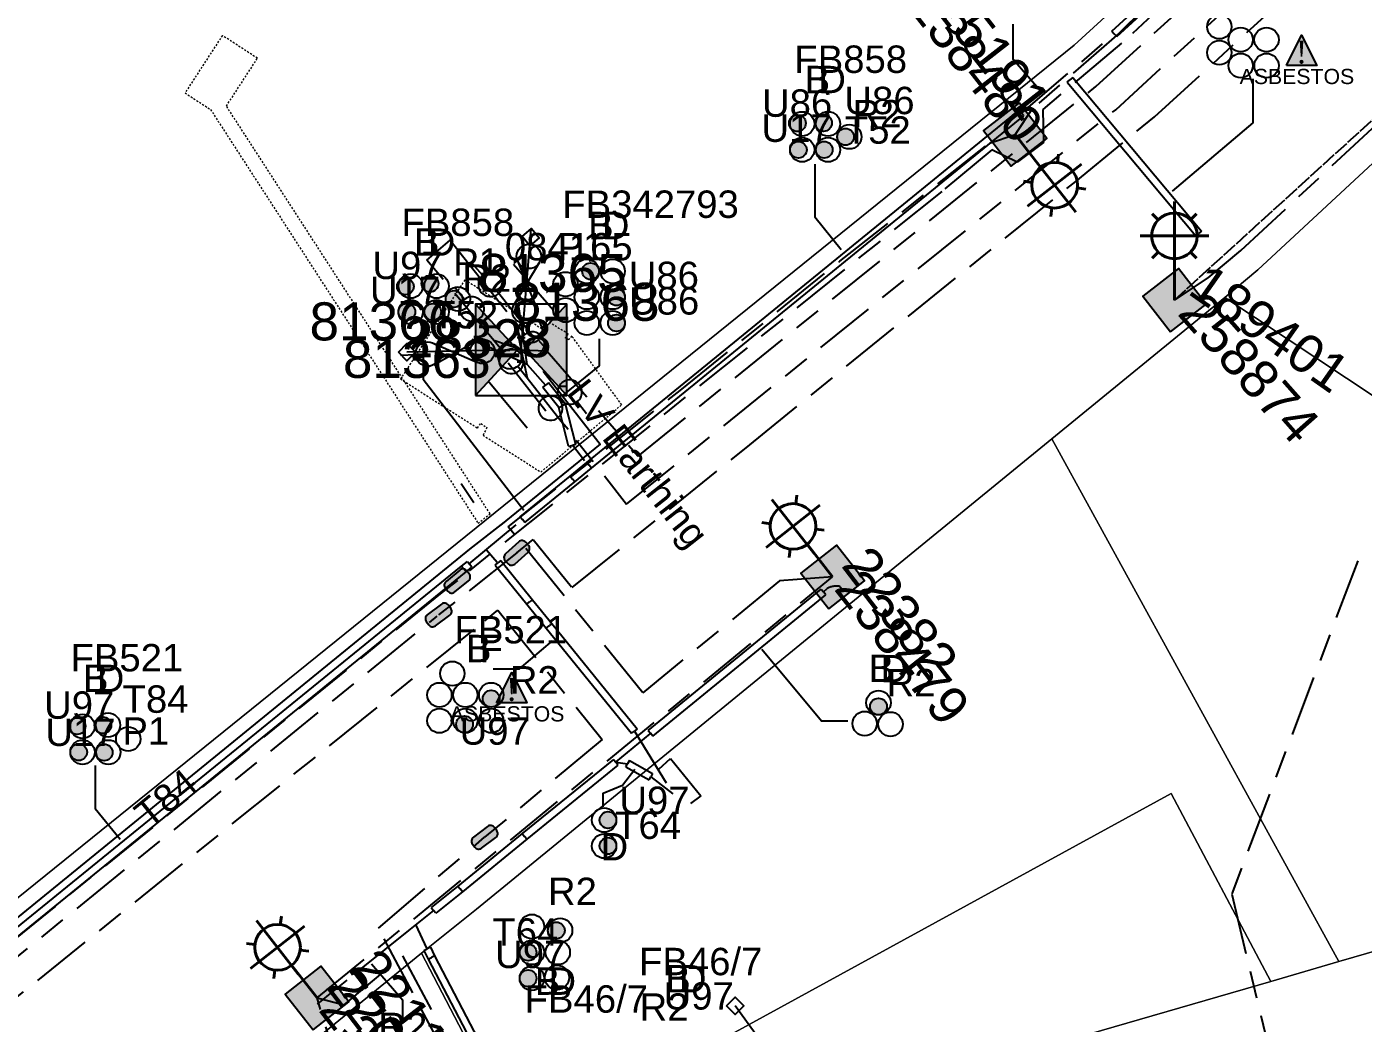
# Model space of a CAD drawing. Header units: metres. Extents: x 314728 to 315901, y 6265229 to 6266735.
# Drawn here: x 315284 to 315371.8, y 6265789.6 to 6265855 of the extents above; entities that cross this region are included whole.
import ezdxf
from ezdxf.enums import TextEntityAlignment as Align

# ---------------------------------------------------------------- set-up
doc = ezdxf.new("R2010")
doc.units = ezdxf.units.M
for name, pattern in [('Cable Exist OH', [1, 1, 0]), ('Cable Exist UG', [8.2, 4, -1.2, 1.8, -1.2]), ('HIDDEN', [0.375, 0.25, -0.125]), ('HIDDEN2', [0.1875, 0.125, -0.0625])]:
    doc.linetypes.add(name, pattern=pattern)
doc.layers.get('0').update_dxf_attribs({"color": 6})
for name, color, linetype, lineweight in [('Cadastre Land Parcels_SP_EXT', 250, 'Continuous', 5), ('Cadastre Other Property_SP_EXT', 250, 'HIDDEN', 5), ('Cadastre Roads_SP_EXT', 250, 'Continuous', 5)]:
    doc.layers.add(name, color=color, linetype=linetype, lineweight=lineweight)
for name, color, linetype in [('Duct_SP_EXT', 7, 'Continuous'), ('Equip_HV_EXT', 7, 'Continuous'), ('Equip_LV_EXT', 7, 'Continuous'), ('Equip_SP_SL_EXT', 7, 'Continuous'), ('Mains_HV_EXT', 7, 'Continuous'), ('Mains_LV_EXT', 7, 'Continuous'), ('Mains_SL_EXT', 7, 'Continuous'), ('Services_SP_EXT', 7, 'Continuous'), ('Sub_SP_EXT', 7, 'Continuous'), ('SupportsUG_SP_LV_SL_EXT', 7, 'Continuous'), ('Trench_SP_EXT', 7, 'Continuous')]:
    doc.layers.add(name, color=color, linetype=linetype)
doc.styles.add('COLUMN_LABEL', font='arial.ttf')
doc.styles.add('iecARIAL', font='arial.ttf', dxfattribs={"height": 2})
doc.styles.add('iecNAME', font='times.ttf')
doc.styles.add('POLE_LABEL', font='arial.ttf')
doc.styles.get("Standard").update_dxf_attribs({"font": 'arial.ttf'})
doc.styles.add('SWITCH_LABEL', font='arial.ttf', dxfattribs={"height": 2.5})
doc.linetypes.add('Cable E UG', pattern='A,6,-0.5,["E",Standard,S=1.7,R=0,X=0.5,Y=-1],-2.9', length=9.4)

# ---------------------------------------------------------------- blocks, each defined once
blk = doc.blocks.new('*U146')
h = blk.add_hatch(color=256)
h.dxf.hatch_style = 1
h.paths.add_polyline_path([(3, 3), (0.24, 0), (3, -3)])
h.paths.add_polyline_path([(-3, -3), (-0.24, 0), (-3, 3)])
h.paths.add_polyline_path([(4.897, -3.681), (6.91, -3.681), (6.91, -3.371), (4.897, -3.371)], flags=9)
h.paths.add_polyline_path([(4.897, -3.481), (6.429, -3.481), (6.429, -3.17), (4.897, -3.17)], flags=9)
h.paths.add_polyline_path([(4.897, -3.281), (6.15, -3.281), (6.15, -2.971), (4.897, -2.971)], flags=9)
h.paths.add_polyline_path([(4.897, -3.081), (5.979, -3.081), (5.979, -2.771), (4.897, -2.771)], flags=9)
h.paths.add_polyline_path([(4.884, -2.946), (7.684, -2.946), (7.684, -2.557), (4.884, -2.557)], flags=9)
h.paths.add_polyline_path([(4.899, -2.676), (6.132, -2.676), (6.132, -2.376), (4.899, -2.376)], flags=9)
h.paths.add_polyline_path([(4.897, -2.481), (5.901, -2.481), (5.901, -2.171), (4.897, -2.171)], flags=9)
h.paths.add_polyline_path([(4.884, -2.346), (8.259, -2.346), (8.259, -1.957), (4.884, -1.957)], flags=9)
h.paths.add_polyline_path([(4.885, -2.145), (7.264, -2.145), (7.264, -1.762), (4.885, -1.762)], flags=9)
h.paths.add_polyline_path([(4.884, -1.946), (7.079, -1.946), (7.079, -1.557), (4.884, -1.557)], flags=9)
h.paths.add_polyline_path([(4.884, -1.746), (6.613, -1.746), (6.613, -1.357), (4.884, -1.357)], flags=9)
h.paths.add_polyline_path([(4.897, -1.481), (6.91, -1.481), (6.91, -1.17), (4.897, -1.17)], flags=9)
h.paths.add_polyline_path([(4.884, -1.346), (8.135, -1.346), (8.135, -0.957), (4.884, -0.957)], flags=9)
h.paths.add_polyline_path([(4.884, -1.146), (6.722, -1.146), (6.722, -0.757), (4.884, -0.757)], flags=9)
h.paths.add_polyline_path([(4.884, -0.946), (8.631, -0.946), (8.631, -0.557), (4.884, -0.557)], flags=9)
h.paths.add_polyline_path([(4.884, -0.746), (7.079, -0.746), (7.079, -0.357), (4.884, -0.357)], flags=9)
h.paths.add_polyline_path([(3.82, -0.113), (26.791, -0.113), (26.791, 4.742), (3.82, 4.742)], flags=9)
h = blk.add_hatch()
h.set_pattern_fill('ANGLE', color=256)
h.set_pattern_definition([(0, (0, 0), (0, 6.985), [5.08, -1.905]), (90, (0, 0), (-6.985, 4e-16), [5.08, -1.905])])
h.paths.add_polyline_path([(3, -3), (3, 3), (0.24, 0)])
h.paths.add_polyline_path([(4.897, -3.681), (6.91, -3.681), (6.91, -3.371), (4.897, -3.371)], flags=9)
h.paths.add_polyline_path([(4.897, -3.481), (6.429, -3.481), (6.429, -3.17), (4.897, -3.17)], flags=9)
h.paths.add_polyline_path([(4.897, -3.281), (6.15, -3.281), (6.15, -2.971), (4.897, -2.971)], flags=9)
h.paths.add_polyline_path([(4.897, -3.081), (5.979, -3.081), (5.979, -2.771), (4.897, -2.771)], flags=9)
h.paths.add_polyline_path([(4.884, -2.946), (7.684, -2.946), (7.684, -2.557), (4.884, -2.557)], flags=9)
h.paths.add_polyline_path([(4.899, -2.676), (6.132, -2.676), (6.132, -2.376), (4.899, -2.376)], flags=9)
h.paths.add_polyline_path([(4.897, -2.481), (5.901, -2.481), (5.901, -2.171), (4.897, -2.171)], flags=9)
h.paths.add_polyline_path([(4.884, -2.346), (8.259, -2.346), (8.259, -1.957), (4.884, -1.957)], flags=9)
h.paths.add_polyline_path([(4.885, -2.145), (7.264, -2.145), (7.264, -1.762), (4.885, -1.762)], flags=9)
h.paths.add_polyline_path([(4.884, -1.946), (7.079, -1.946), (7.079, -1.557), (4.884, -1.557)], flags=9)
h.paths.add_polyline_path([(4.884, -1.746), (6.613, -1.746), (6.613, -1.357), (4.884, -1.357)], flags=9)
h.paths.add_polyline_path([(4.897, -1.481), (6.91, -1.481), (6.91, -1.17), (4.897, -1.17)], flags=9)
h.paths.add_polyline_path([(4.884, -1.346), (8.135, -1.346), (8.135, -0.957), (4.884, -0.957)], flags=9)
h.paths.add_polyline_path([(4.884, -1.146), (6.722, -1.146), (6.722, -0.757), (4.884, -0.757)], flags=9)
h.paths.add_polyline_path([(4.884, -0.946), (8.631, -0.946), (8.631, -0.557), (4.884, -0.557)], flags=9)
h.paths.add_polyline_path([(4.884, -0.746), (7.079, -0.746), (7.079, -0.357), (4.884, -0.357)], flags=9)
h.paths.add_polyline_path([(3.82, -0.113), (26.791, -0.113), (26.791, 4.742), (3.82, 4.742)], flags=9)
h = blk.add_hatch(color=256)
h.dxf.hatch_style = 1
h.paths.add_polyline_path([(0.24, 0), (3, -3), (3, 3)])
h.paths.add_polyline_path([(3.82, -0.113), (26.791, -0.113), (26.791, 4.742), (3.82, 4.742)], flags=9)
at = {"color": 7}
for p, q in [((-0.272, 0.805), (0.272, 0.805)), ((0, 0.805), (0, -0.805)), ((-0.269, -0.805), (0.269, -0.805))]:
    blk.add_line(p, q, dxfattribs=at)
blk.add_line((1.92, -2.256), (1.92, -2.256, 0))
for points in [[(-3, -3), (-0.24, 0), (-3, 3)], [(-3, -3), (3, -3), (3, 3), (-3, 3)], [(3, 3), (0.24, 0), (3, -3)]]:
    blk.add_lwpolyline(points, close=True)
for tag, height, flags, p in [('ASSET_NUM', 2.5, 8, (4.635, 2.641)), ('STREET_CODE', 0.2, 9, (4.949, -0.526)), ('CONSTRUCTED_VOLTAGE', 0.2, 9, (4.949, -0.726)), ('NO_PHASES', 0.2, 9, (4.949, -0.926)), ('OPERATING_VOLTAGE', 0.2, 9, (4.949, -1.126)), ('ORIENTATION', 0.2, 9, (4.949, -1.326)), ('OWNED_BY', 0.2, 9, (4.949, -1.526)), ('OPERATED_BY', 0.2, 9, (4.949, -1.726)), ('SECONDARY_VOLTAGE', 0.2, 9, (4.949, -2.126)), ('STATE', 0.2, 9, (4.949, -2.326)), ('SUBSTATION_TYPE', 0.2, 9, (4.949, -2.726)), ('MAINTAINED_BY', 0.2, 9, (4.949, -1.926)), ('PARENT', 0.2, 9, (4.949, -2.526)), ('STREETNAME', 0.2, 9, (4.949, -3.526)), ('USAGE', 0.2, 9, (4.949, -2.926)), ('LEGEND', 0.2, 9, (4.949, -3.126)), ('LOCATION', 0.2, 9, (4.949, -3.326)), ('Z', 0.2, 1, (4.949, -4.126)), ('SUBURB', 0.2, 9, (4.949, -3.726)), ('NOTES', 0.2, 9, (4.949, -3.926))]:
    blk.add_attdef(tag, text='', height=height, dxfattribs=dict(flags=flags)).set_placement(p, align=Align.MIDDLE_LEFT)
blk = doc.blocks.new('COLUMN_EXT')
blk.add_hatch(color=256).paths.add_polyline_path([(-1.485, 1.485), (-1.485, -1.485), (1.485, -1.485), (1.485, 1.485)])
blk.add_lwpolyline([(-1.485, -1.485), (1.485, -1.485), (1.485, 1.485), (-1.485, 1.485)], close=True)
for tag, height, style, flags, p in [('ASSET_NUM', 2.5, 'COLUMN_LABEL', 8, (2, 2)), ('STRUCTURE_PLANT_NUMBER', 0.2, 'POLE_LABEL', 9, (1.813, 0.031)), ('STREET_CODE', 0.2, 'COLUMN_LABEL', 9, (1.813, -0.2))]:
    blk.add_attdef(tag, text='', height=height, dxfattribs=dict(style=style, flags=flags)).set_placement(p, align=Align.MIDDLE_LEFT)
at = {"flags": 9}
for tag, p in [('OWNED_BY', (1.813, -0.6)), ('STATE', (1.813, -0.8)), ('COLUMN_TYPE', (1.813, -0.4)), ('STREETNAME', (1.813, -1.6)), ('SUBURB', (1.813, -1.8)), ('USAGE', (1.813, -1)), ('LEGEND', (1.813, -1.2)), ('LOCATION', (1.813, -1.4)), ('NOTES', (1.813, -2))]:
    blk.add_attdef(tag, text='', height=0.2, dxfattribs=at).set_placement(p, align=Align.MIDDLE_LEFT)
at = {"flags": 1}
blk.add_attdef('Z', (1.813, -2.351), '', height=0.2, dxfattribs=at)
blk = doc.blocks.new('DUCT_EXT')
blk.add_circle((0, 0.8), 0.8)
at = {"flags": 1}
blk.add_attdef('Z', (0, 0), '', height=0.2, dxfattribs=at)
at = {"flags": 9}
for tag, p in [('DUCT_CODE', (0, 0)), ('XSECT_TYPE', (0, -0.2)), ('STATE', (0, -0.6)), ('FB_REFERENCE', (0, -0.4)), ('NOTES', (0, -0.8))]:
    blk.add_attdef(tag, text='', height=0.2, dxfattribs=at).set_placement(p, align=Align.MIDDLE_LEFT)
blk = doc.blocks.new('SL_LANTERN_EXT')
at = {"lineweight": 40}
for p, q in [((0, 1.968), (0, 6.468)), ((-1.459, 5.676), (-1.061, 5.278)), ((1.458, 5.676), (1.06, 5.278)), ((-2.25, 4.218), (2.25, 4.218)), ((-1.459, 2.759), (-1.061, 3.157)), ((0, 0), (0, 2.721)), ((1.458, 2.759), (1.06, 3.157))]:
    blk.add_line(p, q, dxfattribs=at)
blk.add_circle((0, 4.218), 1.5, dxfattribs=at)
at = {"style": 'iecARIAL', "flags": 8}
blk.add_attdef('ASSET_NUM', (1.5, 1.5), '', height=2.5, dxfattribs=at)
for tag, p, height, flags in [('CONSTRUCTED_VOLTAGE', (0.981, -0.653), 0.2, 9), ('CONTROL_TYPE', (0.981, -0.853), 0.2, 9), ('LANTERN_PURPOSE', (0.981, -1.053), 0.2, 9), ('LNUMBER', (2.181, -3.253), 2.5, 8), ('OPERATING_VOLTAGE', (0.981, -1.653), 0.2, 9), ('ORIENTATION', (0.981, -1.853), 0.2, 9), ('LANTERN_TYPE', (0.981, -1.253), 0.2, 9), ('NO_PHASES', (0.981, -1.453), 0.2, 9), ('OWNED_BY', (0.981, -2.053), 0.2, 9), ('STATE', (0.981, -2.253), 0.2, 9), ('CEXIST', (0.981, -2.653), 0.2, 9), ('USAGE', (0.981, -2.453), 0.2, 9), ('CNEW', (0.981, -2.853), 0.2, 9), ('CNUMBER', (0.981, -3.053), 0.2, 9), ('CREMOVE', (0.981, -3.253), 0.2, 9), ('CREPLACE', (0.981, -3.453), 0.2, 9), ('LKINGHEIGHT', (0.981, -3.653), 0.2, 9), ('LBRACKET', (0.981, -3.853), 0.2, 9), ('LBRACKETVOCAB', (0.981, -4.053), 0.2, 9), ('LCATEGORY', (0.981, -4.253), 0.2, 9), ('LCHARGE1', (0.981, -4.453), 0.2, 9), ('LCHARGE1PERCENT', (0.981, -4.653), 0.2, 9), ('LCHARGE2', (0.981, -4.853), 0.2, 9), ('LCHARGE2PERCENT', (0.981, -5.053), 0.2, 9), ('LCHARGE3', (0.981, -5.253), 0.2, 9), ('LCHARGE3PERCENT', (0.981, -5.453), 0.2, 9), ('LEXIST', (0.981, -5.653), 0.2, 9), ('LLAMP', (0.981, -5.853), 0.2, 9), ('LLAMPVOCAB', (0.981, -6.053), 0.2, 9), ('LMAST', (0.981, -6.253), 0.2, 9), ('LMASTVOCAB', (0.981, -6.453), 0.2, 9), ('LNEW', (0.981, -6.653), 0.2, 9), ('LANTNUMBER', (0.981, -6.853), 0.2, 9), ('LOUTREACH', (0.981, -7.253), 0.2, 9), ('LOUTREACHVOCAB', (0.981, -7.453), 0.2, 9), ('LRATECODE', (0.981, -7.653), 0.2, 9), ('LREMOVE', (0.981, -7.853), 0.2, 9), ('LREPLACE', (0.981, -8.053), 0.2, 9), ('LTYPE', (0.981, -8.253), 0.2, 9), ('LTYPEVOCAB', (0.981, -8.453), 0.2, 9), ('LEGEND', (0.981, -8.653), 0.2, 9), ('LOCATION', (0.981, -8.853), 0.2, 9), ('STREETNAME', (0.981, -9.253), 0.2, 9), ('SUBURB', (0.981, -9.453), 0.2, 1), ('NOTES', (0.981, -9.053), 0.2, 9)]:
    blk.add_attdef(tag, p, '', height=height, dxfattribs=dict(flags=flags))
blk = doc.blocks.new('CCP_EXT')
at = {"flags": 9}
for tag, p in [('STATE', (0, -1.8)), ('USAGE', (0, -1.2)), ('LEGEND', (0, -1.4)), ('LIFE_SUPPORT', (0, -1.6)), ('NOTES', (0, -2))]:
    blk.add_attdef(tag, text='', height=0.2, dxfattribs=at).set_placement(p, align=Align.MIDDLE_LEFT)
blk.add_wipeout([(0, 0.566), (0.566, 0), (0, -0.566), (-0.566, 0)])
blk.add_lwpolyline([(-0.566, 0), (0, 0.566), (0.566, 0), (0, -0.566), (-0.566, 0)])
at = {"flags": 1}
blk.add_attdef('Z', (0, 0), '', height=0.2, dxfattribs=at)
at = {"flags": 9}
for tag, p in [('CCP_TYPE', (0, 0)), ('OPERATING_VOLTAGE', (0, -0.6)), ('ORIENTATION', (0, -0.8)), ('CONSTRUCTED_VOLTAGE', (0, -0.2)), ('NO_PHASES', (0, -0.4)), ('OWNED_BY', (0, -1))]:
    blk.add_attdef(tag, text='', height=0.2, dxfattribs=at).set_placement(p, align=Align.MIDDLE_LEFT)
blk = doc.blocks.new('HV_STJ_EXT')
h = blk.add_hatch(color=256)
edge = h.paths.add_edge_path()
edge.add_ellipse((-0.586, 0.131), major_axis=(0.226, 0.226), ratio=1, start_angle=44.99996, end_angle=135)
edge.add_line((-0.906, 0.131), (-0.906, -0.131))
edge.add_ellipse((-0.586, -0.131), major_axis=(0.226, 0.226), ratio=1, start_angle=134.99996, end_angle=225)
edge.add_line((-0.586, -0.451), (0.586, -0.451))
edge.add_ellipse((0.586, -0.131), major_axis=(-0.226, 0.226), ratio=1, start_angle=134.99996, end_angle=225)
edge.add_line((0.906, -0.131), (0.906, 0.131))
edge.add_ellipse((0.586, 0.131), major_axis=(-0.226, 0.226), ratio=1, start_angle=224.99996, end_angle=315)
edge.add_line((0.586, 0.451), (-0.586, 0.451))
blk.add_lwpolyline([(-0.906, 0.131), (-0.906, -0.131, 0.414214), (-0.586, -0.451), (0.586, -0.451, 0.414214), (0.906, -0.131), (0.906, 0.131, 0.414214), (0.586, 0.451), (-0.586, 0.451, 0.414214)], format="xyb", close=True)
for tag, flags, p in [('ORIENTATION', 9, (1.5, 0)), ('Z', 1, (1.5, -0.8)), ('USAGE', 9, (1.5, -0.2)), ('LEGEND', 9, (1.5, -0.4)), ('NOTES', 9, (1.5, -0.6))]:
    blk.add_attdef(tag, text='', height=0.2, dxfattribs=dict(flags=flags)).set_placement(p, align=Align.MIDDLE_LEFT)
blk = doc.blocks.new('LV_STJ_EXT')
h = blk.add_hatch(color=256)
edge = h.paths.add_edge_path()
edge.add_ellipse((-0.586, 0.131), major_axis=(0.226, 0.226), ratio=1, start_angle=44.99996, end_angle=135)
edge.add_line((-0.906, 0.131), (-0.906, -0.131))
edge.add_ellipse((-0.586, -0.131), major_axis=(0.226, 0.226), ratio=1, start_angle=134.99996, end_angle=225)
edge.add_line((-0.586, -0.451), (0.586, -0.451))
edge.add_ellipse((0.586, -0.131), major_axis=(-0.226, 0.226), ratio=1, start_angle=134.99996, end_angle=225)
edge.add_line((0.906, -0.131), (0.906, 0.131))
edge.add_ellipse((0.586, 0.131), major_axis=(-0.226, 0.226), ratio=1, start_angle=224.99996, end_angle=315)
edge.add_line((0.586, 0.451), (-0.586, 0.451))
blk.add_lwpolyline([(-0.906, 0.131), (-0.906, -0.131, 0.414214), (-0.586, -0.451), (0.586, -0.451, 0.414214), (0.906, -0.131), (0.906, 0.131, 0.414214), (0.586, 0.451), (-0.586, 0.451, 0.414214)], format="xyb", close=True)
at = {"flags": 1}
blk.add_attdef('Z', (0, 0), '', height=0.2, dxfattribs=at)
at = {"flags": 9}
for tag, p in [('ORIENTATION', (0, 0)), ('USAGE', (0, -0.2)), ('LEGEND', (0, -0.4)), ('NOTES', (0, -0.6))]:
    blk.add_attdef(tag, text='', height=0.2, dxfattribs=at).set_placement(p, align=Align.MIDDLE_LEFT)
blk = doc.blocks.new('WARNING_FEATURE_EXT')
h = blk.add_hatch(color=2)
h.dxf.hatch_style = 1
h.paths.add_polyline_path([(0.001, 1.995), (-0.994, -0.001), (0.997, -0.001)])
at = {"color": 18, "true_color": 0x000000}
blk.add_lwpolyline([(-0.994, -0.001), (0.001, 1.995), (0.997, -0.001)], close=True, dxfattribs=at)
at = {"color": 18, "true_color": 0x000000, "insert": (0.001, 0.872), "char_height": 1.5, "attachment_point": 5, "line_spacing_factor": 1.5, "style": 'iecNAME'}
blk.add_mtext_dynamic_manual_height_columns('!', width=1.5, gutter_width=4, heights=[0], dxfattribs=at)
at = {"color": 2, "flags": 1}
for tag, p in [('STATE', (1.191, 2.008)), ('HAZMAT_ID', (1.191, 0.723))]:
    blk.add_attdef(tag, p, '', height=0.8, dxfattribs=at)
at = {"color": 2}
blk.add_attdef('WARNING_TYPE', text='', height=1, dxfattribs=at).set_placement((-4.067, -1.217), (4.875, -1.217), align=Align.ALIGNED)
at = {"color": 2, "flags": 1}
blk.add_attdef('WARNING_DESC', text='', height=0.8, dxfattribs=at).set_placement((1.191, -0.562), align=Align.MIDDLE_CENTER)
blk = doc.blocks.new('LV_UG_DFUSE_CLOSED_EXT')
for points in [[(1, 0), (0, 0)], [(5.04, 0.726), (2.156, -0.717)], [(5.049, -0.707), (2.156, 0.717)], [(6.2, 0.013), (7.2, 0.013)]]:
    blk.add_lwpolyline(points)
for centre in [(1.8, 0), (5.4, 0.011)]:
    blk.add_circle(centre, 0.8)
at = {"flags": 9}
for tag, p in [('ACTUAL_STATUS', (0, 0)), ('OPERATING_VOLTAGE', (0, -0.6)), ('ORIENTATION', (0, -0.8)), ('CONSTRUCTED_VOLTAGE', (0, -0.2)), ('NO_PHASES', (0, -0.4)), ('STATE', (0, -1)), ('SWITCH_TYPE', (0, -1.2)), ('USAGE', (0, -1.4)), ('NOTES', (0, -1.6))]:
    blk.add_attdef(tag, text='', height=0.2, dxfattribs=at).set_placement(p, align=Align.MIDDLE_LEFT)
at = {"flags": 1}
blk.add_attdef('Z', (0, 0), '', height=0.2, dxfattribs=at)
blk = doc.blocks.new('SWG_HOLEC_SU_EXT')
blk.add_line((1.8, -2), (5.8, -2))
for points in [[(1, 0), (0, 0)], [(6.6, 0), (7.6, 0)]]:
    blk.add_lwpolyline(points)
for points in [[(1.8, -0.8, 1), (1.8, 0.8, 1)], [(5.8, -0.8, 1), (5.8, 0.8, 1)]]:
    blk.add_lwpolyline(points, format="xyb", close=True)
at = {"style": 'SWITCH_LABEL', "flags": 8}
blk.add_attdef('ASSET_NUM', text='', height=2.5, rotation=179.95437, dxfattribs=at).set_placement((-2.4, 0), align=Align.MIDDLE_LEFT)
at = {"flags": 1}
blk.add_attdef('Z', (0, 0), '', height=0.2, dxfattribs=at)
at = {"flags": 9}
for tag, p in [('ACTUAL_STATUS', (0, -0.4)), ('CONSTRUCTED_VOLTAGE', (0, -0.6)), ('NO_PHASES', (0, -0.8)), ('OPERATING_VOLTAGE', (0, -1)), ('ORIENTATION', (0, -1.2)), ('OWNED_BY', (0, -1.4)), ('STATE', (0, -1.8)), ('PARENT', (0, -1.6)), ('SWITCH_TYPE', (0, -2)), ('STREETNAME', (0, -2.6)), ('USAGE', (0, -2.2)), ('LOCATION', (0, -2.4)), ('SUBURB', (0, -2.8)), ('NOTES', (0, -3))]:
    blk.add_attdef(tag, text='', height=0.2, dxfattribs=at).set_placement(p, align=Align.MIDDLE_LEFT)
at = {"style": 'SWITCH_LABEL', "flags": 9}
blk.add_attdef('STREET_CODE', text='', height=0.2, dxfattribs=at).set_placement((0, -0.2), align=Align.MIDDLE_LEFT)
blk = doc.blocks.new('CABLE_LARGE_EXT')
h = blk.add_hatch(color=256)
edge = h.paths.add_edge_path()
edge.add_arc((0, 0.55), 0.55, 0, 360)
blk.add_circle((0, 0.55), 0.55)
at = {"flags": 1}
blk.add_attdef('Z', (0, 0), '', height=0.2, dxfattribs=at)
at = {"flags": 9}
for tag, p in [('COND_CODE', (0, 0)), ('XSECT_SIZE', (0, -0.6)), ('STATE', (0, -0.4)), ('FB_REFERENCE', (0, -0.2)), ('NOTES', (0, -0.8))]:
    blk.add_attdef(tag, text='', height=0.2, dxfattribs=at).set_placement(p, align=Align.MIDDLE_LEFT)

msp = doc.modelspace()

# ---------------------------------------------------------------- linework, layer by layer
at = {"layer": 'Cadastre Land Parcels_SP_EXT', "linetype": 'Continuous'}
for points in [[(315117.521, 6265858.509), (315168.195, 6265825.34), (315184.327, 6265814.781), (315214.071, 6265795.311), (315222.417, 6265808.063), (315232.285, 6265801.605), (315263.14, 6265781.41), (315352.865, 6265853.782), (315431.706, 6265925.826)], [(315390.086, 6265862.327), (315376.709, 6265849.951), (315364.923, 6265839.035), (315362.745, 6265837.209), (315410.856, 6265805.356), (315433.343, 6265812.048), (315455.117, 6265818.205), (315455.147, 6265818.216), (315533.251, 6265848.52), (315549.442, 6265854.806), (315556.435, 6265856.876)]]:
    msp.add_lwpolyline(points, dxfattribs=at)
for points in [[(315410.856, 6265805.356), (315362.745, 6265837.209), (315351.381, 6265827.942), (315370.245, 6265793.612), (315410.856, 6265805.356)], [(315370.245, 6265793.612), (315351.381, 6265827.942), (315313.589, 6265797.059), (315309.972, 6265794.151), (315318.129, 6265778.53), (315322.791, 6265779.872), (315321.11, 6265783.788), (315359.235, 6265804.639), (315365.78, 6265792.306), (315370.245, 6265793.612)], [(315365.78, 6265792.306), (315359.235, 6265804.639), (315321.11, 6265783.788), (315322.791, 6265779.872), (315365.78, 6265792.306)], [(315318.129, 6265778.53), (315309.972, 6265794.151), (315295.33, 6265782.235), (315296.505, 6265778.111), (315300.011, 6265775.118), (315305.39, 6265774.842), (315318.129, 6265778.53)]]:
    msp.add_lwpolyline(points, close=True, dxfattribs=at)
at = {"layer": 'Duct_SP_EXT'}
for p, q in [((315355.329, 6265854.706), (315357.615, 6265856.804)), ((315355.654, 6265854.353), (315357.939, 6265856.45)), ((315355.329, 6265854.706), (315355.491, 6265854.53)), ((315355.654, 6265854.353), (315355.491, 6265854.53)), ((315352.397, 6265851.354), (315352.581, 6265851.508)), ((315352.397, 6265851.354), (315360.848, 6265841.274)), ((315352.765, 6265851.662), (315352.581, 6265851.508)), ((315352.765, 6265851.662), (315361.216, 6265841.583)), ((315320.846, 6265826.386), (315349.242, 6265849.513)), ((315321.149, 6265826.014), (315349.545, 6265849.14)), ((315349.242, 6265849.513), (315349.394, 6265849.326)), ((315349.545, 6265849.14), (315349.394, 6265849.326)), ((315360.848, 6265841.274), (315361.032, 6265841.429)), ((315361.216, 6265841.583), (315361.032, 6265841.429)), ((315318.312, 6265831.619), (315318.125, 6265831.469)), ((315319.434, 6265830.215), (315318.312, 6265831.619)), ((315317.937, 6265831.319), (315318.125, 6265831.469)), ((315318.994, 6265829.997), (315317.937, 6265831.319)), ((315318.994, 6265829.997), (315319.214, 6265830.106)), ((315319.639, 6265827.451), (315318.994, 6265829.997)), ((315319.434, 6265830.215), (315319.214, 6265830.106)), ((315320.104, 6265827.569), (315319.434, 6265830.215)), ((315319.639, 6265827.451), (315319.872, 6265827.51)), ((315320.104, 6265827.569), (315319.872, 6265827.51)), ((315319.738, 6265825.483), (315320.846, 6265826.386)), ((315320.846, 6265826.386), (315320.998, 6265826.2)), ((315320.846, 6265826.386), (315320.998, 6265826.2)), ((315316.461, 6265822.816), (315319.738, 6265825.483)), ((315319.738, 6265825.483), (315319.889, 6265825.297)), ((315320.041, 6265825.111), (315321.149, 6265826.014)), ((315321.149, 6265826.014), (315320.998, 6265826.2)), ((315321.149, 6265826.014), (315320.998, 6265826.2)), ((315316.764, 6265822.443), (315320.041, 6265825.111)), ((315320.041, 6265825.111), (315319.889, 6265825.297)), ((315316.461, 6265822.816), (315316.613, 6265822.63)), ((315316.764, 6265822.443), (315316.613, 6265822.63)), ((315276.194, 6265789.99), (315312.609, 6265819.576)), ((315312.609, 6265819.576), (315312.986, 6265819.882)), ((315312.609, 6265819.576), (315312.76, 6265819.39)), ((315312.912, 6265819.204), (315312.76, 6265819.39)), ((315312.912, 6265819.204), (315313.288, 6265819.51)), ((315312.986, 6265819.882), (315313.137, 6265819.696)), ((315313.288, 6265819.51), (315313.137, 6265819.696)), ((315314.81, 6265819.636), (315314.996, 6265819.787)), ((315314.81, 6265819.636), (315316.892, 6265817.072)), ((315315.182, 6265819.938), (315314.996, 6265819.787)), ((315315.182, 6265819.938), (315317.265, 6265817.375)), ((315276.497, 6265789.617), (315312.912, 6265819.204)), ((315324.877, 6265808.789), (315336.238, 6265818.072)), ((315325.181, 6265808.417), (315336.541, 6265817.701)), ((315336.238, 6265818.072), (315336.39, 6265817.887)), ((315336.541, 6265817.701), (315336.39, 6265817.887)), ((315316.892, 6265817.072), (315317.079, 6265817.224)), ((315316.892, 6265817.072), (315318.171, 6265815.499)), ((315317.265, 6265817.375), (315317.079, 6265817.224)), ((315317.265, 6265817.375), (315318.543, 6265815.802)), ((315318.543, 6265815.802), (315318.357, 6265815.65)), ((315318.543, 6265815.802), (315324.151, 6265808.9)), ((315318.171, 6265815.499), (315318.357, 6265815.65)), ((315318.171, 6265815.499), (315323.778, 6265808.597)), ((315323.778, 6265808.597), (315323.965, 6265808.749)), ((315324.151, 6265808.9), (315323.965, 6265808.749)), ((315324.877, 6265808.789), (315325.029, 6265808.603)), ((315325.181, 6265808.417), (315325.029, 6265808.603)), ((315322.581, 6265806.881), (315316.587, 6265802.014)), ((315322.884, 6265806.508), (315316.89, 6265801.642)), ((315322.581, 6265806.881), (315322.733, 6265806.695)), ((315322.884, 6265806.508), (315322.733, 6265806.695)), ((315323.397, 6265806.391), (315323.514, 6265806.6)), ((315323.397, 6265806.391), (315324.928, 6265805.534)), ((315323.631, 6265806.81), (315323.514, 6265806.6)), ((315323.631, 6265806.81), (315325.162, 6265805.952)), ((315324.928, 6265805.534), (315325.045, 6265805.743)), ((315325.162, 6265805.952), (315325.045, 6265805.743)), ((315316.587, 6265802.014), (315312.367, 6265798.566)), ((315316.587, 6265802.014), (315316.738, 6265801.828)), ((315316.89, 6265801.642), (315316.738, 6265801.828)), ((315316.89, 6265801.642), (315312.67, 6265798.193)), ((315312.367, 6265798.566), (315310.607, 6265797.151)), ((315312.367, 6265798.566), (315312.519, 6265798.38)), ((315312.67, 6265798.193), (315312.519, 6265798.38)), ((315312.67, 6265798.193), (315310.908, 6265796.777)), ((315310.607, 6265797.151), (315310.757, 6265796.964)), ((315310.908, 6265796.777), (315310.757, 6265796.964)), ((315310.126, 6265794.341), (315310.341, 6265794.448)), ((315310.126, 6265794.341), (315310.409, 6265793.773)), ((315310.556, 6265794.555), (315310.341, 6265794.448)), ((315310.409, 6265793.773), (315310.623, 6265793.882)), ((315310.556, 6265794.555), (315310.836, 6265793.991)), ((315310.836, 6265793.991), (315310.623, 6265793.882)), ((315310.836, 6265793.991), (315316.747, 6265782.678)), ((315310.409, 6265793.773), (315316.322, 6265782.456))]:
    msp.add_line(p, q, dxfattribs=at)
for points in [[(315348.833, 6265855.176), (315348.833, 6265852.905), (315350.694, 6265850.742)], [(315364.593, 6265851.582), (315364.593, 6265848.692), (315359.287, 6265844.203)], [(315335.807, 6265845.966), (315335.807, 6265842.513), (315337.557, 6265840.364)], [(315310.083, 6265835.312), (315310.083, 6265831.86), (315316.703, 6265823.261)], [(315321.637, 6265834.505), (315321.637, 6265832.733), (315319.228, 6265830.782)], [(315314.676, 6265812.823), (315316.403, 6265812.823), (315318.586, 6265814.672)], [(315314.676, 6265812.823), (315316.403, 6265812.823), (315318.586, 6265814.672)], [(315337.989, 6265809.391), (315336.263, 6265809.391), (315332.331, 6265814.096)], [(315288.542, 6265806.485), (315288.542, 6265803.651), (315290.169, 6265801.649)], [(315321.905, 6265803.774), (315321.905, 6265804.667), (315323.19, 6265805.183), (315323.995, 6265806.254)], [(315308.749, 6265789.579), (315308.749, 6265791.061), (315306.7, 6265793.432)]]:
    msp.add_lwpolyline(points, dxfattribs=at)
at = {"layer": 'Mains_HV_EXT', "linetype": 'Cable E UG'}
for points in [[(315317.959, 6265832.372), (315321.707, 6265827.595), (315321.707, 6265827.595), (315315.174, 6265822.276)], [(315315.401, 6265822.461), (315313.118, 6265820.687), (315313.118, 6265820.687), (315275.841, 6265790.339), (315263.451, 6265780.229)]]:
    msp.add_lwpolyline(points, dxfattribs=at)
at = {"layer": 'Mains_HV_EXT', "linetype": 'Cable Exist UG'}
for points in [[(315316.236, 6265820.444), (315311.095, 6265816.373)], [(315238.978, 6265806.855), (315237.361, 6265807.843), (315233.181, 6265810.515), (315223, 6265812.758), (315209.744, 6265792.01), (315209.744, 6265792.01), (315211.037, 6265791.067), (315220.968, 6265784.553), (315244.941, 6265768.869), (315256, 6265769.313), (315256, 6265769.313), (315265.789, 6265776.975), (315265.797, 6265776.981), (315265.797, 6265776.981), (315278.368, 6265787.238), (315314.143, 6265815.986), (315314.985, 6265816.689), (315314.985, 6265816.689), (315321.84, 6265808.191), (315314.122, 6265801.768)], [(315213.69, 6265791.746), (315245.625, 6265770.768), (315255.51, 6265771.271), (315311.012, 6265816.3)], [(315288.124, 6265737.064), (315285.814, 6265747.711), (315309.373, 6265754.881), (315324.753, 6265762.576), (315307.148, 6265795.806), (315314.122, 6265801.768)]]:
    msp.add_lwpolyline(points, dxfattribs=at)
at = {"layer": 'Mains_LV_EXT', "linetype": 'Cable Exist UG'}
msp.add_lwpolyline([(315263.426, 6265780.243), (315266.057, 6265781.043), (315266.057, 6265781.043), (315276.473, 6265789.564), (315311.223, 6265817.76), (315312.361, 6265818.627)], dxfattribs=at)
at = {"layer": 'Mains_SL_EXT', "linetype": 'Cable Exist UG'}
for points in [[(315387.776, 6265882.927), (315385.864, 6265881.833), (315372.79, 6265870.708), (315363.222, 6265861.894), (315355.809, 6265854.581), (315350.105, 6265849.621), (315348.981, 6265847.925)], [(315303.111, 6265791.217), (315304.885, 6265790.771), (315308.735, 6265793.993), (315316.069, 6265780.068), (315307.498, 6265777.077), (315308.531, 6265773.745)]]:
    msp.add_lwpolyline(points, dxfattribs=at)
at = {"layer": 'Mains_SL_EXT', "linetype": 'Cable Exist OH'}
msp.add_lwpolyline([(315359.443, 6265837.048), (315385.624, 6265860.869)], dxfattribs=at)
at = {"layer": 'Trench_SP_EXT', "linetype": 'Cable Exist UG'}
for points in [[(315359.443, 6265837.048), (315361.653, 6265838.512), (315361.653, 6265838.512), (315363.799, 6265840.311), (315375.554, 6265851.199), (315386.032, 6265860.892)], [(315349.394, 6265849.326), (315355.491, 6265854.53)], [(315316.918, 6265832.813), (315316.3, 6265837.147)], [(315316.918, 6265832.813), (315313.027, 6265834.584)], [(315316.918, 6265832.813), (315318.125, 6265831.469)], [(315320.69, 6265826.483), (315319.892, 6265827.519)], [(315313.419, 6265823.745), (315312.579, 6265824.972)], [(315313.112, 6265819.726), (315316.613, 6265822.63)], [(315314.253, 6265820.653), (315314.953, 6265819.84)], [(315371.486, 6265819.935), (315363.204, 6265798.032), (315365.598, 6265788.084)], [(315323.965, 6265808.749), (315326.496, 6265804.624)], [(315322.77, 6265806.726), (315324.997, 6265808.565)], [(315322.733, 6265806.695), (315323.514, 6265806.6)], [(315325.578, 6265806.25), (315326.341, 6265806.94), (315328.331, 6265804.494), (315327.641, 6265803.986)], [(315325.045, 6265805.743), (315326.496, 6265804.624)], [(315310.757, 6265796.964), (315309.121, 6265795.648), (315303.866, 6265791.423), (315303.109, 6265790.814)], [(315310.341, 6265794.447), (315309.603, 6265796.036)], [(315307.3, 6265777.661), (315303.111, 6265791.217)]]:
    msp.add_lwpolyline(points, dxfattribs=at)
msp.add_lwpolyline([(315336.39, 6265817.887), (315336.621, 6265818.118), (315336.621, 6265818.118, -0.159176), (315337.454, 6265818.245), (315337.454, 6265818.245), (315337.738, 6265817.908)], format="xyb", dxfattribs=at)

# ---------------------------------------------------------------- block references
at = {"layer": 'Duct_SP_EXT'}
for name, p, rotation in [('DUCT_EXT', (315363.192, 6265855.001), 90.03419163561873), ('DUCT_EXT', (315364.592, 6265854.152), 90.03419163561873), ('DUCT_EXT', (315366.292, 6265854.153), 90.03419163561873), ('DUCT_EXT', (315363.193, 6265853.301), 90.03419163561873), ('DUCT_EXT', (315364.593, 6265852.452), 90.03419163561873), ('DUCT_EXT', (315366.293, 6265852.453), 90.03419163561873), ('DUCT_EXT', (315334.186, 6265848.624), 269.9999999999998), ('DUCT_EXT', (315335.886, 6265848.624), 269.9999999999998), ('DUCT_EXT', (315337.286, 6265847.774), 269.9999999999998), ('CABLE_LARGE_EXT', (315337.286, 6265847.774), 269.9999999999998), ('DUCT_EXT', (315334.186, 6265846.924), 269.9999999999998), ('CABLE_LARGE_EXT', (315334.186, 6265846.924), 269.9999999999998), ('DUCT_EXT', (315335.886, 6265846.924), 269.9999999999998), ('CABLE_LARGE_EXT', (315335.886, 6265846.924), 269.9999999999998), ('DUCT_EXT', (315321.634, 6265838.944), 90.02101593896286), ('CABLE_LARGE_EXT', (315321.634, 6265838.944), 90.02101593896286), ('DUCT_EXT', (315323.334, 6265838.944), 90.02101593896286), ('DUCT_EXT', (315308.463, 6265837.97), 269.9999999999998), ('DUCT_EXT', (315310.163, 6265837.97), 269.9999999999998), ('DUCT_EXT', (315320.234, 6265838.093), 90.02101593896286), ('CABLE_LARGE_EXT', (315309.466, 6265837.947), 90.0000000000002), ('DUCT_EXT', (315311.563, 6265837.121), 269.9999999999998), ('DUCT_EXT', (315321.634, 6265837.244), 90.02101593896286), ('DUCT_EXT', (315323.334, 6265837.244), 90.02101593896286), ('CABLE_LARGE_EXT', (315323.334, 6265837.244), 90.02101593896286), ('DUCT_EXT', (315308.463, 6265836.27), 269.9999999999998), ('DUCT_EXT', (315310.163, 6265836.27), 269.9999999999998), ('CABLE_LARGE_EXT', (315311.563, 6265837.121), 269.9999999999998), ('DUCT_EXT', (315320.235, 6265836.393), 90.02101593896286), ('CABLE_LARGE_EXT', (315308.463, 6265836.27), 269.9999999999998), ('CABLE_LARGE_EXT', (315310.163, 6265836.27), 269.9999999999998), ('DUCT_EXT', (315321.635, 6265835.544), 90.02101593896286), ('DUCT_EXT', (315323.335, 6265835.544), 90.02101593896286), ('CABLE_LARGE_EXT', (315323.335, 6265835.544), 90.02101593896286), ('CABLE_LARGE_EXT', (315287.898, 6265809.07), 90.0000000000002), ('DUCT_EXT', (315286.903, 6265809.057), 269.9999999999998), ('CABLE_LARGE_EXT', (315289.593, 6265809.126), 90.0000000000002), ('DUCT_EXT', (315288.581, 6265809.142), 269.9999999999998), ('CABLE_LARGE_EXT', (315313.354, 6265809.187), 90.0000000000002), ('DUCT_EXT', (315289.905, 6265808.222), 269.9999999999998), ('CABLE_LARGE_EXT', (315286.903, 6265807.357), 269.9999999999998), ('DUCT_EXT', (315286.903, 6265807.357), 269.9999999999998), ('CABLE_LARGE_EXT', (315288.574, 6265807.349), 269.5692127734631), ('DUCT_EXT', (315288.603, 6265807.357), 269.9999999999998), ('DUCT_EXT', (315322.775, 6265802.903), 90.28640409783644), ('CABLE_LARGE_EXT', (315322.775, 6265802.903), 90), ('DUCT_EXT', (315322.775, 6265801.204), 90.88570880857095), ('CABLE_LARGE_EXT', (315322.775, 6265801.204), 90.27070088060812), ('DUCT_EXT', (315316.429, 6265795.906), 269.9999999999998), ('DUCT_EXT', (315318.284, 6265795.653), 269.9999999999998), ('CABLE_LARGE_EXT', (315318.284, 6265795.653), 269.9999999999998), ('DUCT_EXT', (315316.429, 6265794.206), 269.9999999999998), ('CABLE_LARGE_EXT', (315316.429, 6265794.206), 269.9999999999998), ('DUCT_EXT', (315318.129, 6265794.206), 269.9999999999998), ('DUCT_EXT', (315316.429, 6265792.506), 269.9999999999998), ('CABLE_LARGE_EXT', (315316.429, 6265792.506), 269.9999999999998), ('DUCT_EXT', (315318.079, 6265792.564), 269.9999999999998)]:
    msp.add_blockref(name, p, dxfattribs=dict(at, rotation=rotation))
ref = msp.add_blockref('WARNING_FEATURE_EXT', (315367.793, 6265852.453), dxfattribs=at)
ref.add_attrib('WARNING_TYPE', 'ASBESTOS', (315363.726, 6265851.236), dxfattribs={"layer": '0', "color": 2, "height": 1})
for name, p in [('CABLE_LARGE_EXT', (315334.671, 6265848.114)), ('CABLE_LARGE_EXT', (315336.39, 6265848.132)), ('CABLE_LARGE_EXT', (315310.535, 6265837.579)), ('DUCT_EXT', (315312.004, 6265811.722)), ('DUCT_EXT', (315311.154, 6265810.322)), ('DUCT_EXT', (315312.854, 6265810.322)), ('DUCT_EXT', (315314.554, 6265810.322)), ('CABLE_LARGE_EXT', (315314.554, 6265810.322)), ('DUCT_EXT', (315340, 6265809.806)), ('CABLE_LARGE_EXT', (315340, 6265809.806)), ('DUCT_EXT', (315311.154, 6265808.622)), ('DUCT_EXT', (315312.854, 6265808.622)), ('DUCT_EXT', (315314.554, 6265808.622)), ('DUCT_EXT', (315339.088, 6265808.438)), ('DUCT_EXT', (315340.788, 6265808.396))]:
    msp.add_blockref(name, p, dxfattribs=at)
ref = msp.add_blockref('WARNING_FEATURE_EXT', (315315.9, 6265810.593), dxfattribs=at)
ref.add_attrib('WARNING_TYPE', 'ASBESTOS', (315311.834, 6265809.377), dxfattribs={"layer": '0', "color": 2, "height": 1})
at = {"layer": 'Equip_HV_EXT'}
ref = msp.add_blockref('SWG_HOLEC_SU_EXT', (315316.145, 6265835.584), dxfattribs=dict(at, rotation=307.989185752122))
ref.add_attrib('ASSET_NUM', '81365', dxfattribs={"layer": '0', "height": 2.5, "style": 'SWITCH_LABEL'}).set_placement((315313.746, 6265836.834), align=Align.BOTTOM_LEFT)
for p, rotation in [((315316.236, 6265820.444), 222.0492208288381), ((315311.095, 6265816.373), 36.73680649428834), ((315314.122, 6265801.768), 37.08249712295137)]:
    msp.add_blockref('HV_STJ_EXT', p, dxfattribs=dict(at, rotation=rotation))
at = {"layer": 'Equip_LV_EXT', "rotation": 39.28940685311427}
msp.add_blockref('LV_STJ_EXT', (315312.326, 6265818.6), dxfattribs=at)
at = {"layer": 'Equip_SP_SL_EXT'}
ref = msp.add_blockref('SL_LANTERN_EXT', (315348.981, 6265847.925), dxfattribs=dict(at, rotation=217.8949256145804))
ref.add_attrib('ASSET_NUM', '15191', dxfattribs={"layer": '0', "height": 2.5, "rotation": 307.99778, "style": 'iecARIAL'}).set_placement((315350.481, 6265849.425), align=Align.MIDDLE_RIGHT)
ref = msp.add_blockref('SL_LANTERN_EXT', (315359.443, 6265837.048), dxfattribs=at)
ref.add_attrib('ASSET_NUM', '189401', dxfattribs={"layer": '0', "height": 2.5, "rotation": 324.9643, "style": 'iecARIAL'}).set_placement((315360.943, 6265838.548), align=Align.MIDDLE_LEFT)
ref = msp.add_blockref('SL_LANTERN_EXT', (315336.987, 6265818.869), dxfattribs=dict(at, rotation=38.12433885095967))
ref.add_attrib('ASSET_NUM', '22382', dxfattribs={"layer": '0', "height": 2.5, "rotation": 307.43815, "style": 'iecARIAL'}).set_placement((315338.487, 6265820.369), align=Align.MIDDLE_LEFT)
ref = msp.add_blockref('SL_LANTERN_EXT', (315303.111, 6265791.217), dxfattribs=dict(at, rotation=37.9802808910411))
ref.add_attrib('ASSET_NUM', '22119', dxfattribs={"layer": '0', "height": 2.5, "rotation": 307.43815, "style": 'iecARIAL'}).set_placement((315304.611, 6265792.717), align=Align.BOTTOM_LEFT)
ref = msp.add_blockref('SL_LANTERN_EXT', (315303.111, 6265791.217), dxfattribs=dict(at, rotation=37.9802808910411))
ref.add_attrib('ASSET_NUM', '22014', dxfattribs={"layer": '0', "height": 2.5, "rotation": 307.43815, "style": 'iecARIAL'}).set_placement((315304.611, 6265792.717), align=Align.MIDDLE_LEFT)
at = {"layer": 'Sub_SP_EXT'}
ref = msp.add_blockref('*U146', (315316.522, 6265833.792), dxfattribs=at)
ref.add_attrib('ASSET_NUM', '28328', dxfattribs={"layer": '0', "height": 2.5}).set_placement((315318.522, 6265834.542), align=Align.MIDDLE_RIGHT)
at = {"layer": 'SupportsUG_SP_LV_SL_EXT'}
ref = msp.add_blockref('COLUMN_EXT', (315348.981, 6265847.925), dxfattribs=dict(at, rotation=217.8949256145804))
ref.add_attrib('ASSET_NUM', '238480', dxfattribs={"layer": '0', "height": 2.5, "rotation": 307.99778, "style": 'COLUMN_LABEL'}).set_placement((315350.981, 6265848.675), align=Align.TOP_RIGHT)
ref = msp.add_blockref('COLUMN_EXT', (315359.443, 6265837.048), dxfattribs=dict(at, rotation=37.91525472857776))
ref.add_attrib('ASSET_NUM', '258874', dxfattribs={"layer": '0', "height": 2.5, "rotation": 311.47442, "style": 'COLUMN_LABEL'}).set_placement((315361.443, 6265837.798), align=Align.TOP_LEFT)
ref = msp.add_blockref('COLUMN_EXT', (315336.987, 6265818.869), dxfattribs=dict(at, rotation=38.12433885095967))
ref.add_attrib('ASSET_NUM', '238479', dxfattribs={"layer": '0', "height": 2.5, "rotation": 307.99778, "style": 'COLUMN_LABEL'}).set_placement((315338.987, 6265819.619), align=Align.TOP_LEFT)
ref = msp.add_blockref('COLUMN_EXT', (315303.111, 6265791.217), dxfattribs=dict(at, rotation=37.9802808910411))
ref.add_attrib('ASSET_NUM', '238476', dxfattribs={"layer": '0', "height": 2.5, "rotation": 308.09111, "style": 'COLUMN_LABEL'}).set_placement((315305.111, 6265791.967), align=Align.TOP_LEFT)

# ---------------------------------------------------------------- texts
at = {"layer": 'Duct_SP_EXT'}
for s, p in [('FB858', (315334.469, 6265851.969)), ('B', (315335.147, 6265850.637)), ('D', (315336.047, 6265850.637)), ('U86', (315332.345, 6265849.088)), ('U86', (315337.757, 6265849.259)), ('R2', (315338.293, 6265848.391)), ('U17', (315332.312, 6265847.44)), ('T52', (315337.788, 6265847.319)), ('FB342793', (315319.22, 6265842.447)), ('FB858', (315308.654, 6265841.26)), ('B', (315320.92, 6265841.047)), ('D', (315321.82, 6265841.047)), ('B', (315309.482, 6265839.959)), ('D', (315310.382, 6265839.959)), ('P1', (315318.91, 6265839.663)), ('P1', (315312.049, 6265838.645)), ('U97', (315306.75, 6265838.429)), ('U86', (315323.589, 6265837.771)), ('R2', (315312.651, 6265837.593)), ('U17', (315306.588, 6265836.786)), ('U86', (315323.609, 6265836.098)), ('T52', (315310.681, 6265835.191)), ('FB521', (315312.137, 6265814.502)), ('B', (315312.892, 6265813.266)), ('F', (315313.792, 6265813.266)), ('FB521', (315286.912, 6265812.664)), ('B', (315339.347, 6265811.972)), ('D', (315340.124, 6265811.941)), ('B', (315287.735, 6265811.308)), ('D', (315288.635, 6265811.308)), ('R2', (315315.777, 6265811.21)), ('R2', (315340.529, 6265811.029)), ('U97', (315285.182, 6265809.552)), ('T84', (315290.335, 6265809.945)), ('P1', (315290.323, 6265807.852)), ('U97', (315312.479, 6265807.85)), ('U17', (315285.263, 6265807.766)), ('U97', (315322.975, 6265803.299)), ('T64', (315322.692, 6265801.66)), ('D', (315321.739, 6265800.25)), ('R2', (315318.284, 6265797.317)), ('T64', (315314.627, 6265794.646)), ('U97', (315314.811, 6265793.179)), ('FB46/7', (315324.265, 6265792.711)), ('B', (315317.414, 6265791.422)), ('D', (315318.314, 6265791.422)), ('B', (315325.985, 6265791.583)), ('D', (315326.885, 6265791.583)), ('FB46/7', (315316.751, 6265790.251)), ('R2', (315324.307, 6265789.72)), ('R2', (315307.138, 6265788.445))]:
    msp.add_text(s, height=1.8, dxfattribs=at).set_placement(p)
at = {"layer": 'Mains_HV_EXT'}
msp.add_text('LV Earthing', height=1.8, rotation=308.19662, dxfattribs=at).set_placement((315319.434, 6265830.948))
at = {"layer": 'Mains_LV_EXT'}
msp.add_text('T84', height=1.8, rotation=39.14979, dxfattribs=at).set_placement((315292.072, 6265802.263))

# ---------------------------------------------------------------- next in the draw order: block references
at = {"layer": 'Services_SP_EXT', "rotation": 85.16833507338015}
msp.add_blockref('CCP_EXT', (315317.146, 6265841.183), dxfattribs=at)
at = {"layer": 'Services_SP_EXT'}
for p in [(315309.021, 6265833.631), (315330.58, 6265790.707)]:
    msp.add_blockref('CCP_EXT', p, dxfattribs=at)

# ---------------------------------------------------------------- next in the draw order: block references
at = {"layer": 'Services_SP_EXT', "rotation": 85.16833507338015}
msp.add_blockref('CCP_EXT', (315317.146, 6265841.183), dxfattribs=at)
at = {"layer": 'Services_SP_EXT'}
for p in [(315309.021, 6265833.631), (315330.58, 6265790.707)]:
    msp.add_blockref('CCP_EXT', p, dxfattribs=at)

# ---------------------------------------------------------------- next in the draw order: linework, layer by layer
at = {"layer": 'Cadastre Other Property_SP_EXT', "linetype": 'HIDDEN2'}
for points in [[(315313.698, 6265822.385), (315314.478, 6265823.021), (315297.157, 6265849.794), (315299.196, 6265852.929), (315296.891, 6265854.429), (315294.437, 6265850.656), (315296.114, 6265849.566), (315313.698, 6265822.385)], [(315317.815, 6265825.756), (315323.129, 6265830.174), (315319.842, 6265834.702), (315319.648, 6265834.45), (315319.422, 6265834.563), (315319.62, 6265834.816), (315318.205, 6265835.69), (315317.878, 6265835.157), (315312.82, 6265838.375), (315308.594, 6265831.873), (315313.657, 6265828.644), (315313.871, 6265828.941), (315314.274, 6265828.682), (315314.017, 6265828.178), (315317.815, 6265825.756)]]:
    msp.add_lwpolyline(points, close=True, dxfattribs=at)
at = {"layer": 'Cadastre Roads_SP_EXT', "linetype": 'Continuous'}
msp.add_lwpolyline([(315431.706, 6265925.826), (315352.864, 6265853.782), (315263.14, 6265781.41), (315253.74, 6265773.627), (315271.124, 6265777.225), (315271.124, 6265777.225), (315295.33, 6265782.235), (315309.972, 6265794.151), (315313.589, 6265797.059), (315351.381, 6265827.942), (315362.745, 6265837.209), (315364.923, 6265839.034), (315376.709, 6265849.951), (315390.086, 6265862.327)], dxfattribs=at)
msp.add_lwpolyline([(315395.05, 6265779.646), (315402.488, 6265791.744), (315410.856, 6265805.356), (315370.245, 6265793.612), (315365.78, 6265792.306), (315322.791, 6265779.872), (315318.129, 6265778.53), (315305.39, 6265774.842), (315308.157, 6265763.782), (315310.985, 6265752.478), (315321.514, 6265758.105), (315321.414, 6265758.406), (315347.809, 6265765.976), (315347.974, 6265766.023), (315363.115, 6265770.42), (315379.105, 6265775.075), (315379.306, 6265775.132), (315395.05, 6265779.646)], close=True, dxfattribs=at)
at = {"layer": 'Mains_HV_EXT', "linetype": 'Cable Exist UG'}
for points in [[(315316.522, 6265833.792), (315316.919, 6265831.936), (315323.452, 6265823.654), (315323.452, 6265823.654), (315355.582, 6265849.554), (315423.76, 6265911.822), (315427.722, 6265912.725), (315443.881, 6265927.796), (315448.179, 6265931.996), (315453.663, 6265937.353), (315456.838, 6265941.2), (315459.169, 6265944.622), (315461.609, 6265947.942), (315462.754, 6265949.336), (315464.599, 6265951.266), (315466.468, 6265953.239), (315468.019, 6265954.737), (315469.98, 6265956.696), (315471.873, 6265958.407), (315473.562, 6265960.317), (315475.745, 6265962.417), (315476.779, 6265963.387), (315489.776, 6265976.004), (315490.668, 6265976.842)], [(315316.236, 6265820.444), (315317.309, 6265821.337), (315319.869, 6265818.174), (315331.537, 6265827.537), (315341.945, 6265835.981), (315352.954, 6265844.843), (315358.141, 6265849.087), (315420.964, 6265906.508), (315426.59, 6265900.253), (315442.355, 6265914.837), (315448.754, 6265909.387)], [(315316.522, 6265833.792), (315318.209, 6265833.726), (315324.203, 6265826.806), (315324.203, 6265826.806), (315354.273, 6265851.067), (315417.815, 6265909.084)], [(315316.522, 6265833.792), (315314.726, 6265834.401), (315310.33, 6265839.677), (315311.868, 6265840.979), (315313.093, 6265839.431), (315316.145, 6265835.584), (315316.522, 6265833.792)]]:
    msp.add_lwpolyline(points, dxfattribs=at)
at = {"layer": 'Mains_LV_EXT', "linetype": 'Cable Exist UG'}
msp.add_lwpolyline([(315450.328, 6265910.791), (315444.421, 6265917.963), (315435.647, 6265909.965), (315436.348, 6265907.851), (315427.359, 6265899.483), (315417.637, 6265910.281), (315389.508, 6265884.535), (315389.574, 6265882.539), (315387.785, 6265881.073), (315386.059, 6265881.417), (315355.967, 6265853.918), (315350.791, 6265849.567), (315350.84, 6265847.409), (315349.105, 6265846.097), (315347.444, 6265846.913), (315344.155, 6265844.184), (315312.577, 6265818.845)], dxfattribs=at)
at = {"layer": 'Mains_SL_EXT', "linetype": 'Cable Exist UG'}
for points in [[(315336.987, 6265818.869), (315333.496, 6265818.602), (315324.506, 6265811.263), (315315.674, 6265822.169), (315326.97, 6265831.123), (315337.469, 6265839.601), (315347.283, 6265847.361), (315348.981, 6265847.925)], [(315303.111, 6265791.217), (315336.987, 6265818.869)]]:
    msp.add_lwpolyline(points, dxfattribs=at)
at = {"layer": 'Services_SP_EXT'}
for points in [[(315316.522, 6265833.792), (315317.146, 6265841.183)], [(315316.522, 6265833.792), (315309.021, 6265833.631)], [(315347.692, 6265767.074), (315330.581, 6265790.707)]]:
    msp.add_lwpolyline(points, dxfattribs=at)

# ---------------------------------------------------------------- next in the draw order: block references
at = {"layer": 'Equip_HV_EXT'}
ref = msp.add_blockref('SWG_HOLEC_SU_EXT', (315318.304, 6265833.689), dxfattribs=dict(at, rotation=130.8797101283401))
ref.add_attrib('ASSET_NUM', '81368', dxfattribs={"layer": '0', "height": 2.5, "style": 'SWITCH_LABEL'}).set_placement((315315.905, 6265834.939), align=Align.BOTTOM_LEFT)
ref = msp.add_blockref('SWG_HOLEC_SU_EXT', (315316.919, 6265831.936), dxfattribs=dict(at, rotation=128.6815013475597))
ref.add_attrib('ASSET_NUM', '81363', dxfattribs={"layer": '0', "height": 2.5, "style": 'SWITCH_LABEL'}).set_placement((315314.52, 6265833.186), align=Align.MIDDLE_RIGHT)
ref = msp.add_blockref('SWG_HOLEC_SU_EXT', (315314.726, 6265834.401), dxfattribs=dict(at, rotation=309.9152217212708))
ref.add_attrib('ASSET_NUM', '81366', dxfattribs={"layer": '0', "height": 2.5, "style": 'SWITCH_LABEL'}).set_placement((315312.327, 6265835.651), align=Align.MIDDLE_RIGHT)
at = {"layer": 'Equip_LV_EXT'}
for p, rotation in [((315316.582, 6265834.534), 85.16833507338015), ((315315.779, 6265833.761), 182.6132227534173)]:
    msp.add_blockref('LV_UG_DFUSE_CLOSED_EXT', p, dxfattribs=dict(at, rotation=rotation))

# ---------------------------------------------------------------- next in the draw order: texts
at = {"layer": 'Cadastre Other Property_SP_EXT'}
msp.add_text('084165', height=1.8, dxfattribs=at).set_placement((315315.454, 6265839.658))
at = {"layer": 'Duct_SP_EXT'}
msp.add_text('U97', height=1.8, dxfattribs=at).set_placement((315325.878, 6265790.454))

doc.saveas('drawing.dxf')
